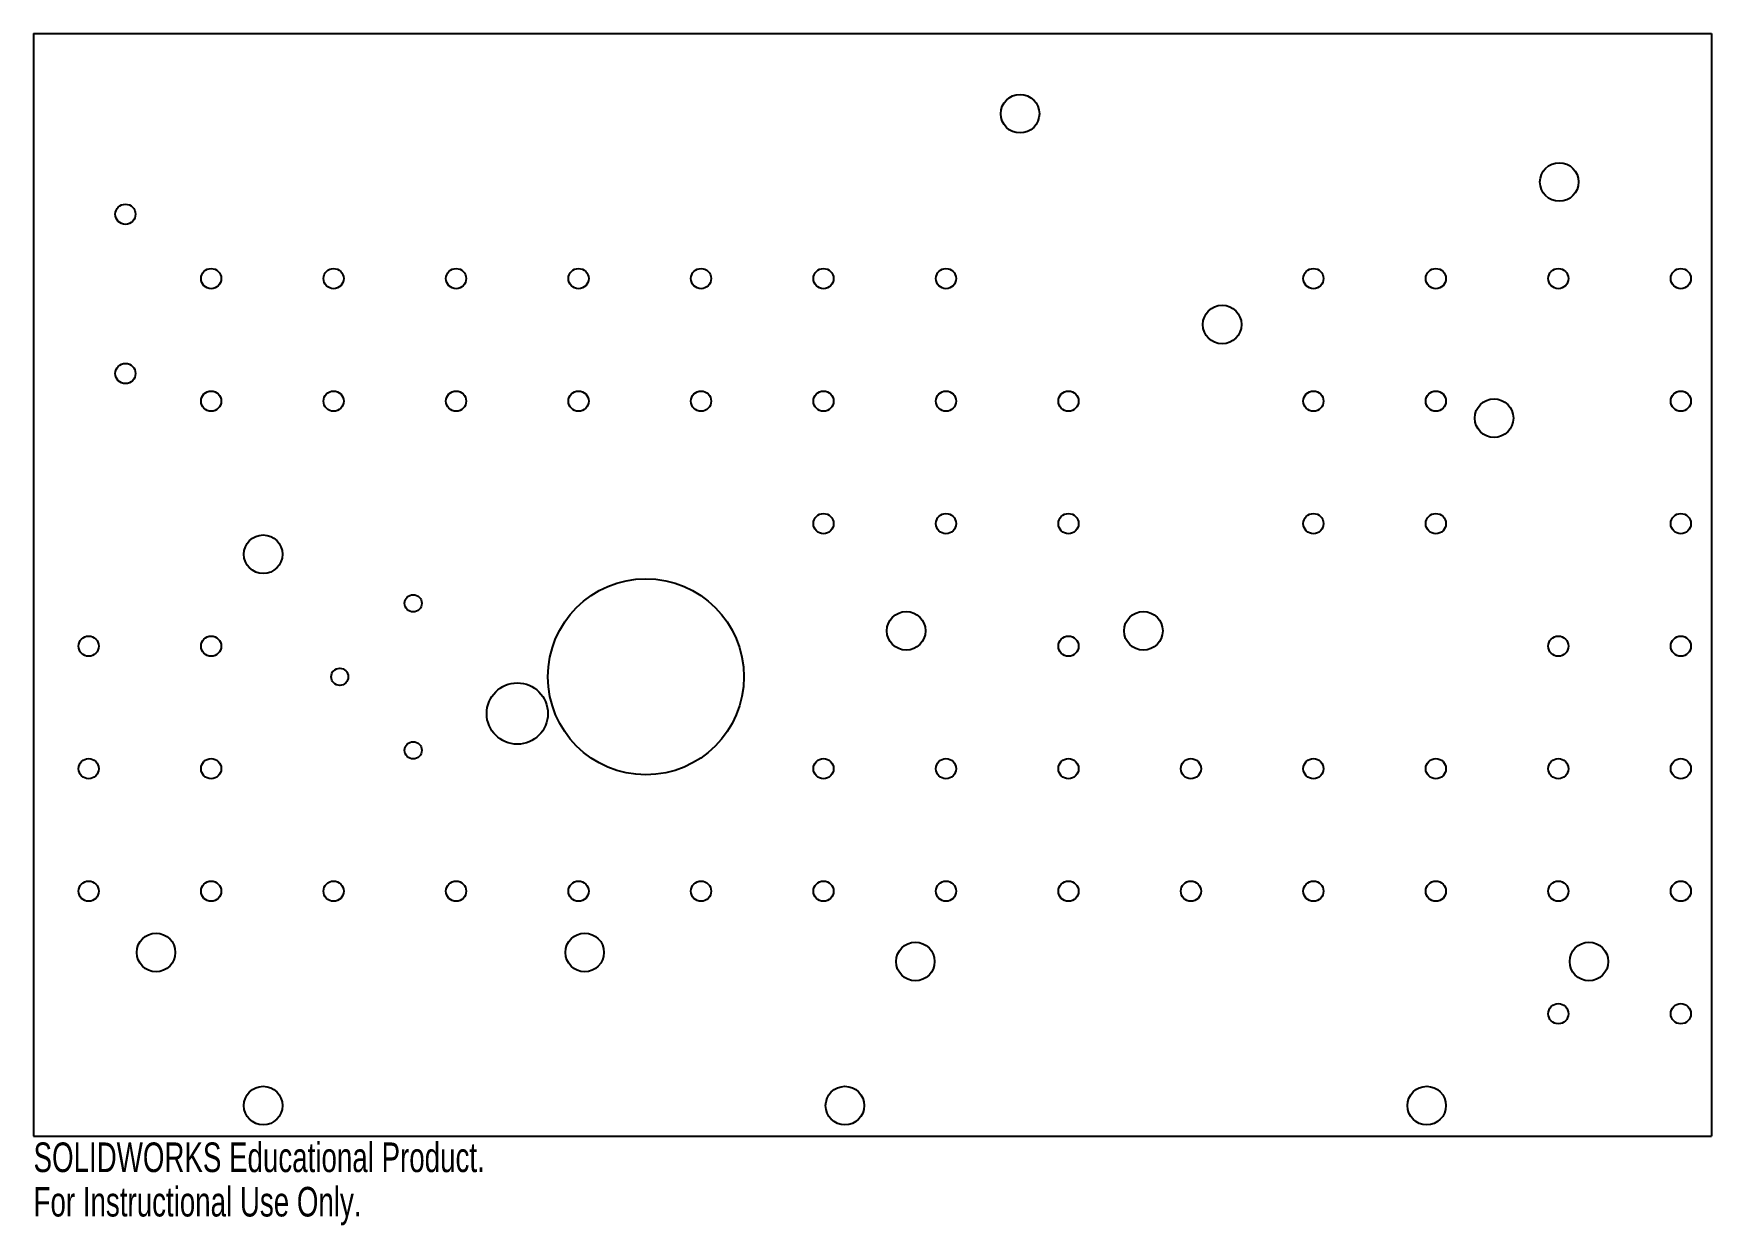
# Model space of a CAD drawing. Header units: millimetres. Extents: x -137 to 137, y -105 to 90.
import ezdxf

# ---------------------------------------------------------------- set-up
doc = ezdxf.new("R2010")
doc.units = ezdxf.units.MM
doc.styles.add('SLDTEXTSTYLE0', font='TXT', dxfattribs={"width": 0.7})

msp = doc.modelspace()

# ---------------------------------------------------------------- linework, layer by layer
at = {"color": 7, "linetype": 'Continuous', "lineweight": 25}
for p, q in [((-137, 90), (-137, -90)), ((-137, 90), (137, 90)), ((137, 90), (137, -90)), ((-137, -90), (137, -90))]:
    msp.add_line(p, q, dxfattribs=at)
for centre, radius in [((24.1, 76.92), 3.15), ((112.15, 65.77), 3.15), ((-122, 60.5), 1.65), ((-108, 50), 1.65), ((-88, 50), 1.65), ((-68, 50), 1.65), ((-48, 50), 1.65), ((-28, 50), 1.65), ((-8, 50), 1.65), ((12, 50), 1.65), ((72, 50), 1.65), ((92, 50), 1.65), ((112, 50), 1.65), ((132, 50), 1.65), ((57.1, 42.5), 3.15), ((-122, 34.5), 1.65), ((-108, 30), 1.65), ((-88, 30), 1.65), ((-68, 30), 1.65), ((-48, 30), 1.65), ((-28, 30), 1.65), ((-8, 30), 1.65), ((12, 30), 1.65), ((32, 30), 1.65), ((72, 30), 1.65), ((92, 30), 1.65), ((101.5, 27.22), 3.15), ((132, 30), 1.65), ((-8, 10), 1.65), ((12, 10), 1.65), ((32, 10), 1.65), ((72, 10), 1.65), ((92, 10), 1.65), ((132, 10), 1.65), ((-99.5, 5), 3.15), ((-37, -15), 16), ((-75, -3), 1.4), ((5.5, -7.5), 3.15), ((44.24, -7.5), 3.15), ((-128, -10), 1.65), ((-108, -10), 1.65), ((32, -10), 1.65), ((112, -10), 1.65), ((132, -10), 1.65), ((-87, -15), 1.4), ((-58, -21), 5), ((-75, -27), 1.4), ((-128, -30), 1.65), ((-108, -30), 1.65), ((-8, -30), 1.65), ((12, -30), 1.65), ((32, -30), 1.65), ((52, -30), 1.65), ((72, -30), 1.65), ((92, -30), 1.65), ((112, -30), 1.65), ((132, -30), 1.65), ((-128, -50), 1.65), ((-108, -50), 1.65), ((-88, -50), 1.65), ((-68, -50), 1.65), ((-48, -50), 1.65), ((-28, -50), 1.65), ((-8, -50), 1.65), ((12, -50), 1.65), ((32, -50), 1.65), ((52, -50), 1.65), ((72, -50), 1.65), ((92, -50), 1.65), ((112, -50), 1.65), ((132, -50), 1.65), ((-117, -60), 3.15), ((-47, -60), 3.15), ((7, -61.48), 3.15), ((117, -61.48), 3.15), ((112, -70), 1.65), ((132, -70), 1.65), ((-99.5, -85), 3.15), ((-4.5, -85), 3.15), ((90.5, -85), 3.15)]:
    msp.add_circle(centre, radius, dxfattribs=at)

# ---------------------------------------------------------------- texts
at = {"color": 7, "linetype": 'Continuous', "char_height": 4.8336, "attachment_point": 1, "style": 'SLDTEXTSTYLE0'}
for s, insert in [('SOLIDWORKS Educational Product.', (-137, -91.02)), ('For Instructional Use Only.', (-137, -98.27))]:
    msp.add_mtext(s, dxfattribs=dict(at, insert=insert))

doc.saveas('drawing.dxf')
